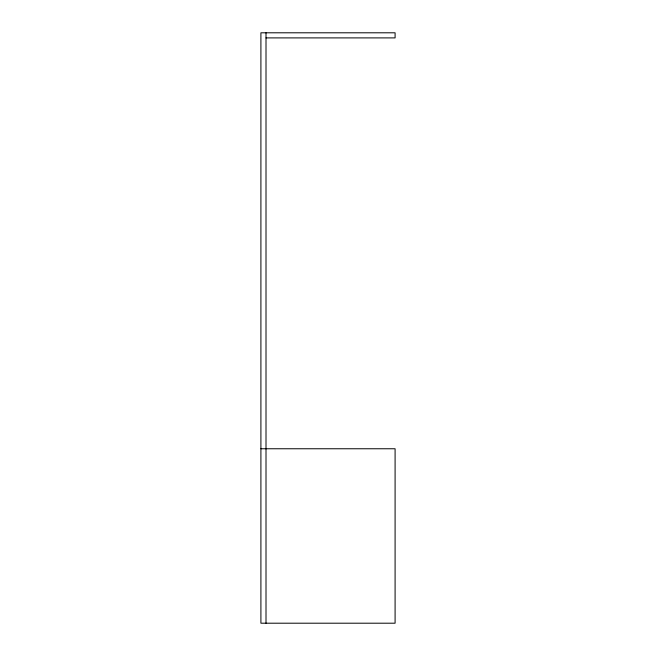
<?xml version="1.0" encoding="UTF-8"?>
<svg xmlns="http://www.w3.org/2000/svg" width="656" height="656" viewBox="0 0 656 656"><rect width="100%" height="100%" fill="white"/><g stroke="black" fill="none" stroke-linecap="round" stroke-linejoin="round"><path stroke-width="0.98" d="M266.008 37.9L395.092 37.9L395.092 32.8L260.908 32.8L260.908 623.2L395.092 623.2L395.092 448.761L260.908 448.761M266.008 32.8L266.008 623.2"/></g></svg>
